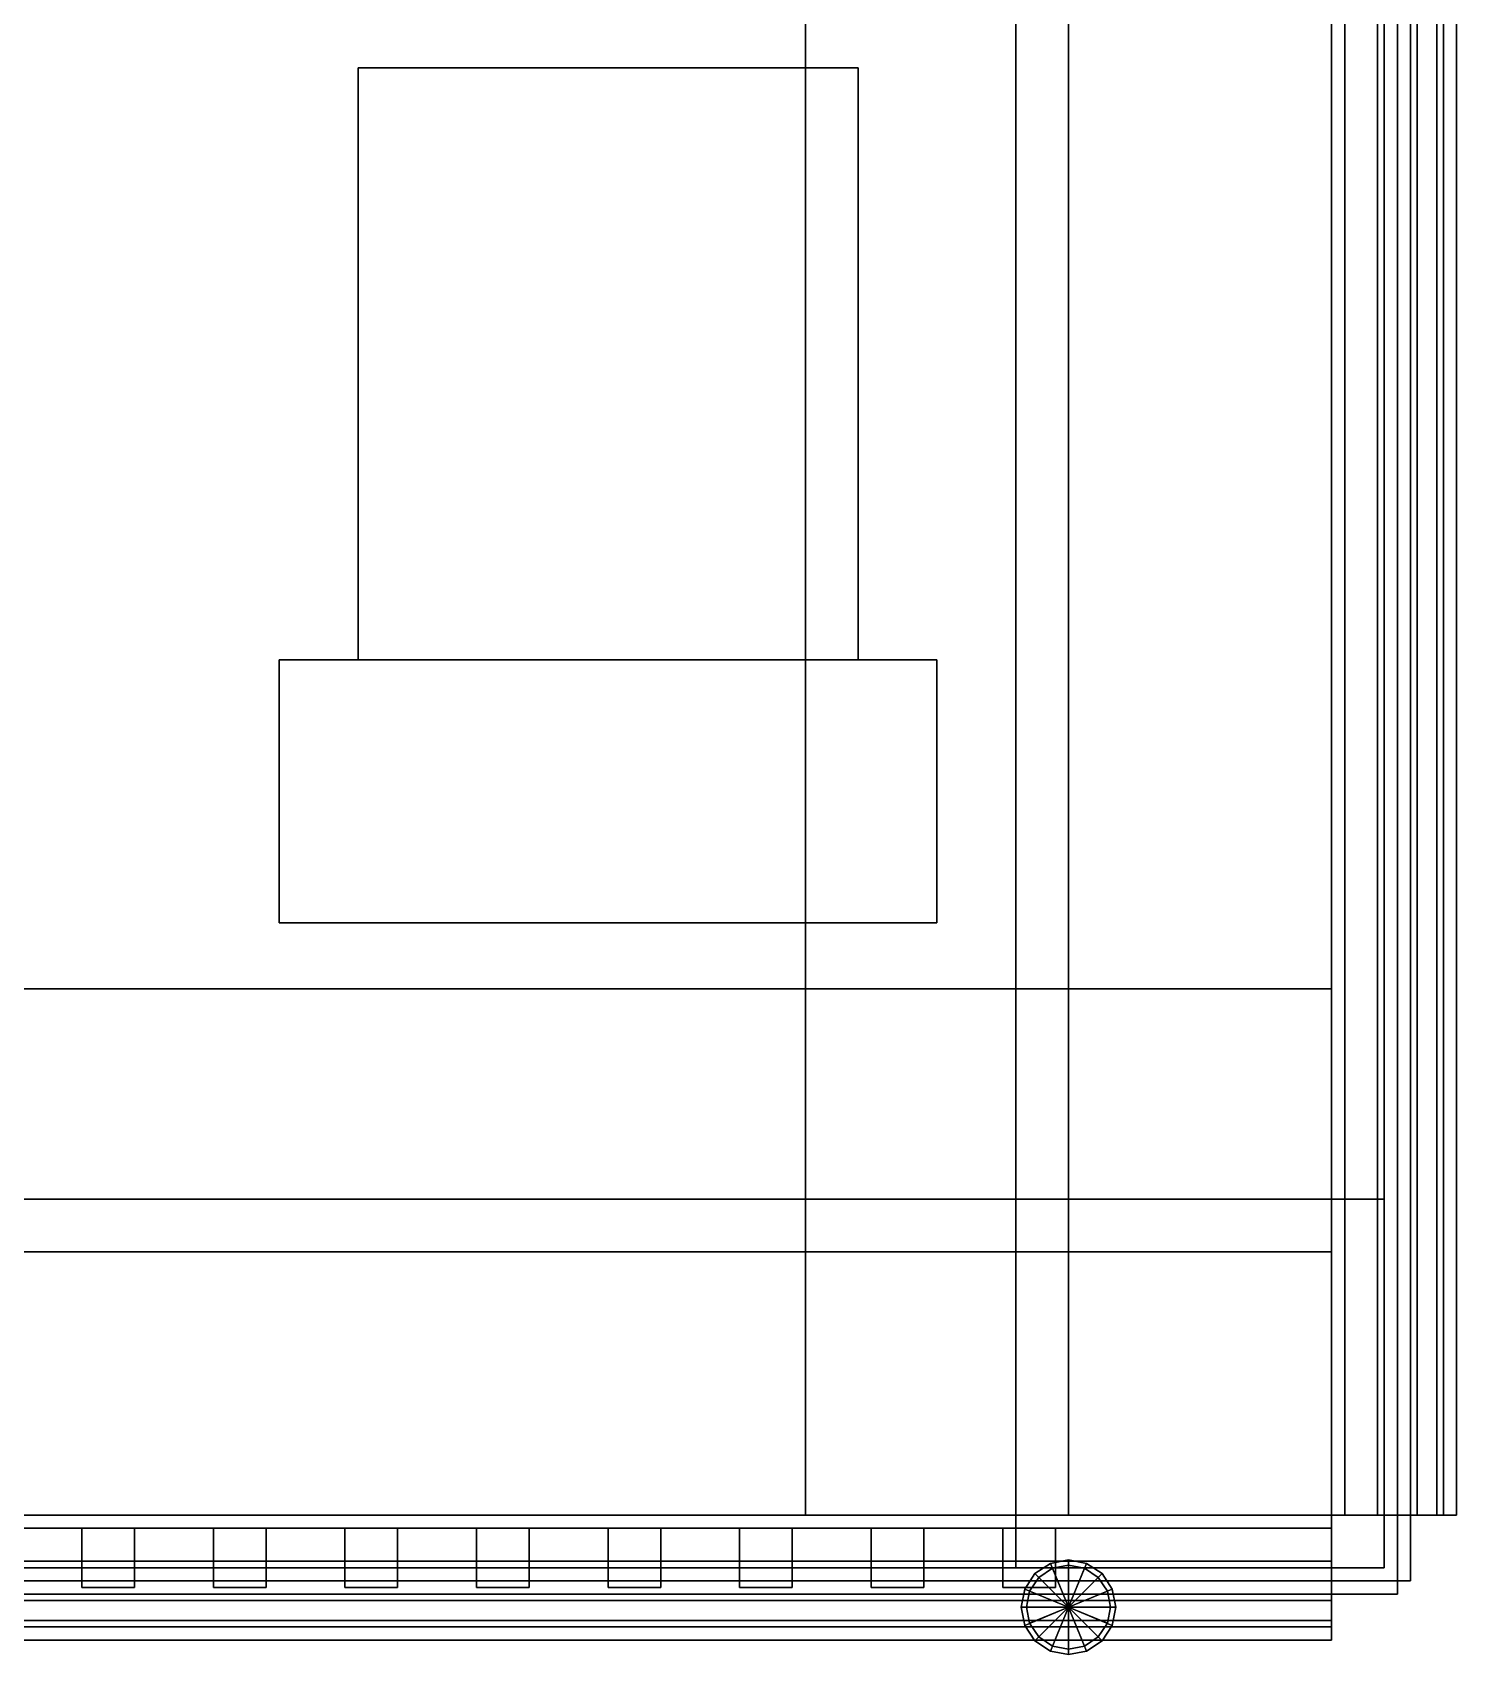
# Model space of a CAD drawing. Header units: millimetres. Extents: x -8000 to 18500, y -500 to 32500.
# Drawn here: x 9012 to 10095, y -106 to 1127 of the extents above; entities that cross this region are included whole.
import ezdxf

# ---------------------------------------------------------------- set-up
doc = ezdxf.new("R2010")
doc.units = ezdxf.units.MM
for name, color, linetype in [('3D-CANOPY', 7, 'Continuous'), ('3D-COLUMNS', 7, 'Continuous'), ('3D-FINISH', 7, 'Continuous'), ('3D-FURNITURE', 7, 'Continuous'), ('3D-LIGHTS', 7, 'Continuous'), ('3D-LOUVERS', 7, 'Continuous'), ('3D-ROOF', 7, 'Continuous'), ('3D-SLABS', 7, 'Continuous'), ('3D-WALLS-EXTR', 7, 'Continuous')]:
    doc.layers.add(name, color=color, linetype=linetype)

msp = doc.modelspace()

# ---------------------------------------------------------------- linework, layer by layer
at = {"layer": '3D-CANOPY', "color": 7}
for points in [[(10000, 0, 3700), (10000, 10000, 3700), (10080, 10000, 3700), (10080, 0, 3700)], [(10000, 0, 3700), (10000, 0, 3950), (10000, 10000, 3950), (10000, 10000, 3700)], [(10000, 0, 3950), (10080, 0, 3950), (10080, 10000, 3950), (10000, 10000, 3950)], [(10080, 0, 3700), (10080, 10000, 3700), (10080, 10000, 3950), (10080, 0, 3950)], [(10080, 0, 3750), (10080, 10000, 3750), (10095, 10000, 3750), (10095, 0, 3750)], [(10080, 0, 3750), (10080, 0, 3900), (10080, 10000, 3900), (10080, 10000, 3750)], [(10080, 0, 3900), (10095, 0, 3900), (10095, 10000, 3900), (10080, 10000, 3900)], [(10095, 0, 3750), (10095, 10000, 3750), (10095, 10000, 3900), (10095, 0, 3900)], [(0, -80, 3700), (0, 0, 3700), (10000, 0, 3700), (10000, -80, 3700)], [(0, 0, 3700), (0, 0, 3950), (10000, 0, 3950), (10000, 0, 3700)], [(0, -80, 3950), (10000, -80, 3950), (10000, 0, 3950), (0, 0, 3950)], [(10000, -80, 3700), (10000, 0, 3700), (10000, 0, 3950), (10000, -80, 3950)], [(10000, 0, 3700), (10080, 0, 3700), (10080, 0, 3950), (10000, 0, 3950)], [(10080, 0, 3750), (10095, 0, 3750), (10095, 0, 3900), (10080, 0, 3900)], [(0, -80, 3700), (10000, -80, 3700), (10000, -80, 3950), (0, -80, 3950)], [(0, -95, 3750), (0, -80, 3750), (10000, -80, 3750), (10000, -95, 3750)], [(0, -80, 3750), (0, -80, 3900), (10000, -80, 3900), (10000, -80, 3750)], [(0, -95, 3900), (10000, -95, 3900), (10000, -80, 3900), (0, -80, 3900)], [(10000, -95, 3750), (10000, -80, 3750), (10000, -80, 3900), (10000, -95, 3900)], [(0, -95, 3750), (10000, -95, 3750), (10000, -95, 3900), (0, -95, 3900)]]:
    msp.add_3dface(points, dxfattribs=at)
at = {"layer": '3D-COLUMNS', "color": 7}
for points in [[(9600, 0, 3600), (9600, 10000, 3600), (10000, 10000, 3600), (10000, 0, 3600)], [(9600, 0, 3600), (9600, 0, 3800), (9600, 10000, 3800), (9600, 10000, 3600)], [(9600, 0, 3800), (10000, 0, 3800), (10000, 10000, 3800), (9600, 10000, 3800)], [(10000, 0, 3600), (10000, 10000, 3600), (10000, 10000, 3800), (10000, 0, 3800)], [(0, 0, 3600), (0, 400, 3600), (10000, 400, 3600), (10000, 0, 3600)], [(0, 400, 3600), (0, 400, 3800), (10000, 400, 3800), (10000, 400, 3600)], [(0, 0, 3800), (10000, 0, 3800), (10000, 400, 3800), (0, 400, 3800)], [(9600, 0), (9600, 400), (10000, 400), (10000, 0)], [(9600, 400), (9600, 400, 7800), (10000, 400, 7800), (10000, 400)], [(9600, 0), (9600, 0, 7800), (9600, 400, 7800), (9600, 400)], [(9600, 0, 7800), (10000, 0, 7800), (10000, 400, 7800), (9600, 400, 7800)], [(10000, 0), (10000, 400), (10000, 400, 7800), (10000, 0, 7800)], [(10000, 0, 3600), (10000, 400, 3600), (10000, 400, 3800), (10000, 0, 3800)], [(0, 0, 3600), (10000, 0, 3600), (10000, 0, 3800), (0, 0, 3800)], [(9600, 0), (10000, 0), (10000, 0, 7800), (9600, 0, 7800)], [(9600, 0, 3600), (10000, 0, 3600), (10000, 0, 3800), (9600, 0, 3800)]]:
    msp.add_3dface(points, dxfattribs=at)
at = {"layer": '3D-FINISH', "color": 7}
for points in [[(200, 200, 590), (200, 9800, 590), (9800, 9800, 590), (9800, 200, 590)], [(200, 200, 600), (9800, 200, 600), (9800, 9800, 600), (200, 9800, 600)], [(200, 200, 3990), (200, 9800, 3990), (9800, 9800, 3990), (9800, 200, 3990)], [(200, 200, 4000), (9800, 200, 4000), (9800, 9800, 4000), (200, 9800, 4000)], [(9800, 200, 590), (9800, 9800, 590), (9800, 9800, 600), (9800, 200, 600)], [(9800, 200, 3990), (9800, 9800, 3990), (9800, 9800, 4000), (9800, 200, 4000)], [(200, 200, 590), (9800, 200, 590), (9800, 200, 600), (200, 200, 600)], [(200, 200, 3990), (9800, 200, 3990), (9800, 200, 4000), (200, 200, 4000)]]:
    msp.add_3dface(points, dxfattribs=at)
at = {"layer": '3D-FURNITURE', "color": 7}
for points in [[(9260, 650, 600), (9260, 1100, 600), (9640, 1100, 600), (9640, 650, 600)], [(9260, 1100, 600), (9260, 1100, 1050), (9640, 1100, 1050), (9640, 1100, 600)], [(9260, 650, 600), (9260, 650, 1050), (9260, 1100, 1050), (9260, 1100, 600)], [(9260, 650, 1050), (9640, 650, 1050), (9640, 1100, 1050), (9260, 1100, 1050)], [(9640, 650, 600), (9640, 1100, 600), (9640, 1100, 1050), (9640, 650, 1050)], [(9200, 450, 600), (9200, 650, 600), (9700, 650, 600), (9700, 450, 600)], [(9200, 650, 600), (9200, 650, 1400), (9700, 650, 1400), (9700, 650, 600)], [(9200, 450, 600), (9200, 450, 1400), (9200, 650, 1400), (9200, 650, 600)], [(9200, 450, 1400), (9700, 450, 1400), (9700, 650, 1400), (9200, 650, 1400)], [(9260, 650, 600), (9640, 650, 600), (9640, 650, 1050), (9260, 650, 1050)], [(9700, 450, 600), (9700, 650, 600), (9700, 650, 1400), (9700, 450, 1400)], [(9200, 450, 600), (9700, 450, 600), (9700, 450, 1400), (9200, 450, 1400)]]:
    msp.add_3dface(points, dxfattribs=at)
at = {"layer": '3D-LIGHTS', "color": 7}
for points in [[(10065, 0, 3690), (10065, 10000, 3690), (10085, 10000, 3690), (10085, 0, 3690)], [(10065, 0, 3690), (10065, 0, 3705), (10065, 10000, 3705), (10065, 10000, 3690)], [(10065, 0, 3705), (10085, 0, 3705), (10085, 10000, 3705), (10065, 10000, 3705)], [(10085, 0, 3690), (10085, 10000, 3690), (10085, 10000, 3705), (10085, 0, 3705)], [(10065, 0, 3690), (10085, 0, 3690), (10085, 0, 3705), (10065, 0, 3705)], [(9786.2, -36.7, 2435), (9774.5, -44.5, 2435), (9774.5, -44.5, 2455), (9786.2, -36.7, 2455)], [(9800, -70, 2455), (9786.2, -36.7, 2455), (9774.5, -44.5, 2455), (9800, -70, 2455)], [(9800, -70, 2435), (9774.5, -44.5, 2435), (9786.2, -36.7, 2435), (9800, -70, 2435)], [(9786.2, -36.7, 2285), (9774.5, -44.5, 2285), (9774.5, -44.5, 2305), (9786.2, -36.7, 2305)], [(9800, -70, 2305), (9786.2, -36.7, 2305), (9774.5, -44.5, 2305), (9800, -70, 2305)], [(9800, -70, 2285), (9774.5, -44.5, 2285), (9786.2, -36.7, 2285), (9800, -70, 2285)], [(9786.2, -36.7, 5735), (9774.5, -44.5, 5735), (9774.5, -44.5, 5755), (9786.2, -36.7, 5755)], [(9800, -70, 5755), (9786.2, -36.7, 5755), (9774.5, -44.5, 5755), (9800, -70, 5755)], [(9800, -70, 5735), (9774.5, -44.5, 5735), (9786.2, -36.7, 5735), (9800, -70, 5735)], [(9786.2, -36.7, 5585), (9774.5, -44.5, 5585), (9774.5, -44.5, 5605), (9786.2, -36.7, 5605)], [(9800, -70, 5605), (9786.2, -36.7, 5605), (9774.5, -44.5, 5605), (9800, -70, 5605)], [(9800, -70, 5585), (9774.5, -44.5, 5585), (9786.2, -36.7, 5585), (9800, -70, 5585)], [(9800, -34, 2435), (9786.2, -36.7, 2435), (9786.2, -36.7, 2455), (9800, -34, 2455)], [(9800, -70, 2455), (9800, -34, 2455), (9786.2, -36.7, 2455), (9800, -70, 2455)], [(9800, -70, 2435), (9786.2, -36.7, 2435), (9800, -34, 2435), (9800, -70, 2435)], [(9800, -34, 2285), (9786.2, -36.7, 2285), (9786.2, -36.7, 2305), (9800, -34, 2305)], [(9800, -70, 2305), (9800, -34, 2305), (9786.2, -36.7, 2305), (9800, -70, 2305)], [(9800, -70, 2285), (9786.2, -36.7, 2285), (9800, -34, 2285), (9800, -70, 2285)], [(9800, -34, 5735), (9786.2, -36.7, 5735), (9786.2, -36.7, 5755), (9800, -34, 5755)], [(9800, -70, 5755), (9800, -34, 5755), (9786.2, -36.7, 5755), (9800, -70, 5755)], [(9800, -70, 5735), (9786.2, -36.7, 5735), (9800, -34, 5735), (9800, -70, 5735)], [(9800, -34, 5585), (9786.2, -36.7, 5585), (9786.2, -36.7, 5605), (9800, -34, 5605)], [(9800, -70, 5605), (9800, -34, 5605), (9786.2, -36.7, 5605), (9800, -70, 5605)], [(9800, -70, 5585), (9786.2, -36.7, 5585), (9800, -34, 5585), (9800, -70, 5585)], [(9813.8, -36.7, 2435), (9800, -34, 2435), (9800, -34, 2455), (9813.8, -36.7, 2455)], [(9800, -70, 2455), (9813.8, -36.7, 2455), (9800, -34, 2455), (9800, -70, 2455)], [(9800, -70, 2435), (9800, -34, 2435), (9813.8, -36.7, 2435), (9800, -70, 2435)], [(9813.8, -36.7, 2285), (9800, -34, 2285), (9800, -34, 2305), (9813.8, -36.7, 2305)], [(9800, -70, 2305), (9813.8, -36.7, 2305), (9800, -34, 2305), (9800, -70, 2305)], [(9800, -70, 2285), (9800, -34, 2285), (9813.8, -36.7, 2285), (9800, -70, 2285)], [(9813.8, -36.7, 5735), (9800, -34, 5735), (9800, -34, 5755), (9813.8, -36.7, 5755)], [(9800, -70, 5755), (9813.8, -36.7, 5755), (9800, -34, 5755), (9800, -70, 5755)], [(9800, -70, 5735), (9800, -34, 5735), (9813.8, -36.7, 5735), (9800, -70, 5735)], [(9813.8, -36.7, 5585), (9800, -34, 5585), (9800, -34, 5605), (9813.8, -36.7, 5605)], [(9800, -70, 5605), (9813.8, -36.7, 5605), (9800, -34, 5605), (9800, -70, 5605)], [(9800, -70, 5585), (9800, -34, 5585), (9813.8, -36.7, 5585), (9800, -70, 5585)], [(9800, -70, 2455), (9825.5, -44.5, 2455), (9813.8, -36.7, 2455), (9800, -70, 2455)], [(9800, -70, 2435), (9813.8, -36.7, 2435), (9825.5, -44.5, 2435), (9800, -70, 2435)], [(9800, -70, 2305), (9825.5, -44.5, 2305), (9813.8, -36.7, 2305), (9800, -70, 2305)], [(9800, -70, 2285), (9813.8, -36.7, 2285), (9825.5, -44.5, 2285), (9800, -70, 2285)], [(9800, -70, 5755), (9825.5, -44.5, 5755), (9813.8, -36.7, 5755), (9800, -70, 5755)], [(9800, -70, 5735), (9813.8, -36.7, 5735), (9825.5, -44.5, 5735), (9800, -70, 5735)], [(9800, -70, 5605), (9825.5, -44.5, 5605), (9813.8, -36.7, 5605), (9800, -70, 5605)], [(9800, -70, 5585), (9813.8, -36.7, 5585), (9825.5, -44.5, 5585), (9800, -70, 5585)], [(9825.5, -44.5, 2435), (9813.8, -36.7, 2435), (9813.8, -36.7, 2455), (9825.5, -44.5, 2455)], [(9825.5, -44.5, 2285), (9813.8, -36.7, 2285), (9813.8, -36.7, 2305), (9825.5, -44.5, 2305)], [(9825.5, -44.5, 5735), (9813.8, -36.7, 5735), (9813.8, -36.7, 5755), (9825.5, -44.5, 5755)], [(9825.5, -44.5, 5585), (9813.8, -36.7, 5585), (9813.8, -36.7, 5605), (9825.5, -44.5, 5605)], [(9774.5, -44.5, 2435), (9766.7, -56.2, 2435), (9766.7, -56.2, 2455), (9774.5, -44.5, 2455)], [(9800, -70, 2455), (9774.5, -44.5, 2455), (9766.7, -56.2, 2455), (9800, -70, 2455)], [(9800, -70, 2435), (9766.7, -56.2, 2435), (9774.5, -44.5, 2435), (9800, -70, 2435)], [(9774.5, -44.5, 2285), (9766.7, -56.2, 2285), (9766.7, -56.2, 2305), (9774.5, -44.5, 2305)], [(9800, -70, 2305), (9774.5, -44.5, 2305), (9766.7, -56.2, 2305), (9800, -70, 2305)], [(9800, -70, 2285), (9766.7, -56.2, 2285), (9774.5, -44.5, 2285), (9800, -70, 2285)], [(9774.5, -44.5, 5735), (9766.7, -56.2, 5735), (9766.7, -56.2, 5755), (9774.5, -44.5, 5755)], [(9800, -70, 5755), (9774.5, -44.5, 5755), (9766.7, -56.2, 5755), (9800, -70, 5755)], [(9800, -70, 5735), (9766.7, -56.2, 5735), (9774.5, -44.5, 5735), (9800, -70, 5735)], [(9774.5, -44.5, 5585), (9766.7, -56.2, 5585), (9766.7, -56.2, 5605), (9774.5, -44.5, 5605)], [(9800, -70, 5605), (9774.5, -44.5, 5605), (9766.7, -56.2, 5605), (9800, -70, 5605)], [(9800, -70, 5585), (9766.7, -56.2, 5585), (9774.5, -44.5, 5585), (9800, -70, 5585)], [(9777.4, -47.4, 2300), (9770.4, -57.8, 2300), (9770.4, -57.8, 2440), (9777.4, -47.4, 2440)], [(9800, -70, 2440), (9777.4, -47.4, 2440), (9770.4, -57.8, 2440), (9800, -70, 2440)], [(9800, -70, 2300), (9770.4, -57.8, 2300), (9777.4, -47.4, 2300), (9800, -70, 2300)], [(9777.4, -47.4, 5600), (9770.4, -57.8, 5600), (9770.4, -57.8, 5740), (9777.4, -47.4, 5740)], [(9800, -70, 5740), (9777.4, -47.4, 5740), (9770.4, -57.8, 5740), (9800, -70, 5740)], [(9800, -70, 5600), (9770.4, -57.8, 5600), (9777.4, -47.4, 5600), (9800, -70, 5600)], [(9787.8, -40.4, 2300), (9777.4, -47.4, 2300), (9777.4, -47.4, 2440), (9787.8, -40.4, 2440)], [(9800, -70, 2440), (9787.8, -40.4, 2440), (9777.4, -47.4, 2440), (9800, -70, 2440)], [(9800, -70, 2300), (9777.4, -47.4, 2300), (9787.8, -40.4, 2300), (9800, -70, 2300)], [(9787.8, -40.4, 5600), (9777.4, -47.4, 5600), (9777.4, -47.4, 5740), (9787.8, -40.4, 5740)], [(9800, -70, 5740), (9787.8, -40.4, 5740), (9777.4, -47.4, 5740), (9800, -70, 5740)], [(9800, -70, 5600), (9777.4, -47.4, 5600), (9787.8, -40.4, 5600), (9800, -70, 5600)], [(9800, -38, 2300), (9787.8, -40.4, 2300), (9787.8, -40.4, 2440), (9800, -38, 2440)], [(9800, -70, 2440), (9800, -38, 2440), (9787.8, -40.4, 2440), (9800, -70, 2440)], [(9800, -70, 2300), (9787.8, -40.4, 2300), (9800, -38, 2300), (9800, -70, 2300)], [(9800, -38, 5600), (9787.8, -40.4, 5600), (9787.8, -40.4, 5740), (9800, -38, 5740)], [(9800, -70, 5740), (9800, -38, 5740), (9787.8, -40.4, 5740), (9800, -70, 5740)], [(9800, -70, 5600), (9787.8, -40.4, 5600), (9800, -38, 5600), (9800, -70, 5600)], [(9812.2, -40.4, 2300), (9800, -38, 2300), (9800, -38, 2440), (9812.2, -40.4, 2440)], [(9800, -70, 2440), (9812.2, -40.4, 2440), (9800, -38, 2440), (9800, -70, 2440)], [(9800, -70, 2300), (9800, -38, 2300), (9812.2, -40.4, 2300), (9800, -70, 2300)], [(9812.2, -40.4, 5600), (9800, -38, 5600), (9800, -38, 5740), (9812.2, -40.4, 5740)], [(9800, -70, 5740), (9812.2, -40.4, 5740), (9800, -38, 5740), (9800, -70, 5740)], [(9800, -70, 5600), (9800, -38, 5600), (9812.2, -40.4, 5600), (9800, -70, 5600)], [(9800, -70, 2440), (9822.6, -47.4, 2440), (9812.2, -40.4, 2440), (9800, -70, 2440)], [(9800, -70, 2300), (9812.2, -40.4, 2300), (9822.6, -47.4, 2300), (9800, -70, 2300)], [(9800, -70, 5740), (9822.6, -47.4, 5740), (9812.2, -40.4, 5740), (9800, -70, 5740)], [(9800, -70, 5600), (9812.2, -40.4, 5600), (9822.6, -47.4, 5600), (9800, -70, 5600)], [(9800, -70, 2455), (9833.3, -56.2, 2455), (9825.5, -44.5, 2455), (9800, -70, 2455)], [(9800, -70, 2435), (9825.5, -44.5, 2435), (9833.3, -56.2, 2435), (9800, -70, 2435)], [(9800, -70, 2305), (9833.3, -56.2, 2305), (9825.5, -44.5, 2305), (9800, -70, 2305)], [(9800, -70, 2285), (9825.5, -44.5, 2285), (9833.3, -56.2, 2285), (9800, -70, 2285)], [(9800, -70, 5755), (9833.3, -56.2, 5755), (9825.5, -44.5, 5755), (9800, -70, 5755)], [(9800, -70, 5735), (9825.5, -44.5, 5735), (9833.3, -56.2, 5735), (9800, -70, 5735)], [(9800, -70, 5605), (9833.3, -56.2, 5605), (9825.5, -44.5, 5605), (9800, -70, 5605)], [(9800, -70, 5585), (9825.5, -44.5, 5585), (9833.3, -56.2, 5585), (9800, -70, 5585)], [(9800, -70, 2440), (9829.6, -57.8, 2440), (9822.6, -47.4, 2440), (9800, -70, 2440)], [(9800, -70, 2300), (9822.6, -47.4, 2300), (9829.6, -57.8, 2300), (9800, -70, 2300)], [(9800, -70, 5740), (9829.6, -57.8, 5740), (9822.6, -47.4, 5740), (9800, -70, 5740)], [(9800, -70, 5600), (9822.6, -47.4, 5600), (9829.6, -57.8, 5600), (9800, -70, 5600)], [(9822.6, -47.4, 2300), (9812.2, -40.4, 2300), (9812.2, -40.4, 2440), (9822.6, -47.4, 2440)], [(9822.6, -47.4, 5600), (9812.2, -40.4, 5600), (9812.2, -40.4, 5740), (9822.6, -47.4, 5740)], [(9829.6, -57.8, 2300), (9822.6, -47.4, 2300), (9822.6, -47.4, 2440), (9829.6, -57.8, 2440)], [(9829.6, -57.8, 5600), (9822.6, -47.4, 5600), (9822.6, -47.4, 5740), (9829.6, -57.8, 5740)], [(9833.3, -56.2, 2435), (9825.5, -44.5, 2435), (9825.5, -44.5, 2455), (9833.3, -56.2, 2455)], [(9833.3, -56.2, 2285), (9825.5, -44.5, 2285), (9825.5, -44.5, 2305), (9833.3, -56.2, 2305)], [(9833.3, -56.2, 5735), (9825.5, -44.5, 5735), (9825.5, -44.5, 5755), (9833.3, -56.2, 5755)], [(9833.3, -56.2, 5585), (9825.5, -44.5, 5585), (9825.5, -44.5, 5605), (9833.3, -56.2, 5605)], [(9766.7, -56.2, 2435), (9764, -70, 2435), (9764, -70, 2455), (9766.7, -56.2, 2455)], [(9800, -70, 2455), (9766.7, -56.2, 2455), (9764, -70, 2455), (9800, -70, 2455)], [(9800, -70, 2435), (9764, -70, 2435), (9766.7, -56.2, 2435), (9800, -70, 2435)], [(9766.7, -56.2, 2285), (9764, -70, 2285), (9764, -70, 2305), (9766.7, -56.2, 2305)], [(9800, -70, 2305), (9766.7, -56.2, 2305), (9764, -70, 2305), (9800, -70, 2305)], [(9800, -70, 2285), (9764, -70, 2285), (9766.7, -56.2, 2285), (9800, -70, 2285)], [(9766.7, -56.2, 5735), (9764, -70, 5735), (9764, -70, 5755), (9766.7, -56.2, 5755)], [(9800, -70, 5755), (9766.7, -56.2, 5755), (9764, -70, 5755), (9800, -70, 5755)], [(9800, -70, 5735), (9764, -70, 5735), (9766.7, -56.2, 5735), (9800, -70, 5735)], [(9766.7, -56.2, 5585), (9764, -70, 5585), (9764, -70, 5605), (9766.7, -56.2, 5605)], [(9800, -70, 5605), (9766.7, -56.2, 5605), (9764, -70, 5605), (9800, -70, 5605)], [(9800, -70, 5585), (9764, -70, 5585), (9766.7, -56.2, 5585), (9800, -70, 5585)], [(9770.4, -57.8, 2300), (9768, -70, 2300), (9768, -70, 2440), (9770.4, -57.8, 2440)], [(9800, -70, 2440), (9770.4, -57.8, 2440), (9768, -70, 2440), (9800, -70, 2440)], [(9800, -70, 2300), (9768, -70, 2300), (9770.4, -57.8, 2300), (9800, -70, 2300)], [(9770.4, -57.8, 5600), (9768, -70, 5600), (9768, -70, 5740), (9770.4, -57.8, 5740)], [(9800, -70, 5740), (9770.4, -57.8, 5740), (9768, -70, 5740), (9800, -70, 5740)], [(9800, -70, 5600), (9768, -70, 5600), (9770.4, -57.8, 5600), (9800, -70, 5600)], [(9800, -70, 2455), (9836, -70, 2455), (9833.3, -56.2, 2455), (9800, -70, 2455)], [(9800, -70, 2435), (9833.3, -56.2, 2435), (9836, -70, 2435), (9800, -70, 2435)], [(9800, -70, 2305), (9836, -70, 2305), (9833.3, -56.2, 2305), (9800, -70, 2305)], [(9800, -70, 2285), (9833.3, -56.2, 2285), (9836, -70, 2285), (9800, -70, 2285)], [(9800, -70, 5755), (9836, -70, 5755), (9833.3, -56.2, 5755), (9800, -70, 5755)], [(9800, -70, 5735), (9833.3, -56.2, 5735), (9836, -70, 5735), (9800, -70, 5735)], [(9800, -70, 5605), (9836, -70, 5605), (9833.3, -56.2, 5605), (9800, -70, 5605)], [(9800, -70, 5585), (9833.3, -56.2, 5585), (9836, -70, 5585), (9800, -70, 5585)], [(9800, -70, 2440), (9832, -70, 2440), (9829.6, -57.8, 2440), (9800, -70, 2440)], [(9800, -70, 2300), (9829.6, -57.8, 2300), (9832, -70, 2300), (9800, -70, 2300)], [(9800, -70, 5740), (9832, -70, 5740), (9829.6, -57.8, 5740), (9800, -70, 5740)], [(9800, -70, 5600), (9829.6, -57.8, 5600), (9832, -70, 5600), (9800, -70, 5600)], [(9832, -70, 2300), (9829.6, -57.8, 2300), (9829.6, -57.8, 2440), (9832, -70, 2440)], [(9832, -70, 5600), (9829.6, -57.8, 5600), (9829.6, -57.8, 5740), (9832, -70, 5740)], [(9836, -70, 2435), (9833.3, -56.2, 2435), (9833.3, -56.2, 2455), (9836, -70, 2455)], [(9836, -70, 2285), (9833.3, -56.2, 2285), (9833.3, -56.2, 2305), (9836, -70, 2305)], [(9836, -70, 5735), (9833.3, -56.2, 5735), (9833.3, -56.2, 5755), (9836, -70, 5755)], [(9836, -70, 5585), (9833.3, -56.2, 5585), (9833.3, -56.2, 5605), (9836, -70, 5605)], [(0, -85, 3690), (0, -65, 3690), (10000, -65, 3690), (10000, -85, 3690)], [(0, -65, 3690), (0, -65, 3705), (10000, -65, 3705), (10000, -65, 3690)], [(0, -85, 3705), (10000, -85, 3705), (10000, -65, 3705), (0, -65, 3705)], [(9764, -70, 2435), (9766.7, -83.8, 2435), (9766.7, -83.8, 2455), (9764, -70, 2455)], [(9800, -70, 2455), (9764, -70, 2455), (9766.7, -83.8, 2455), (9800, -70, 2455)], [(9800, -70, 2435), (9766.7, -83.8, 2435), (9764, -70, 2435), (9800, -70, 2435)], [(9764, -70, 2285), (9766.7, -83.8, 2285), (9766.7, -83.8, 2305), (9764, -70, 2305)], [(9800, -70, 2305), (9764, -70, 2305), (9766.7, -83.8, 2305), (9800, -70, 2305)], [(9800, -70, 2285), (9766.7, -83.8, 2285), (9764, -70, 2285), (9800, -70, 2285)], [(9764, -70, 5735), (9766.7, -83.8, 5735), (9766.7, -83.8, 5755), (9764, -70, 5755)], [(9800, -70, 5755), (9764, -70, 5755), (9766.7, -83.8, 5755), (9800, -70, 5755)], [(9800, -70, 5735), (9766.7, -83.8, 5735), (9764, -70, 5735), (9800, -70, 5735)], [(9764, -70, 5585), (9766.7, -83.8, 5585), (9766.7, -83.8, 5605), (9764, -70, 5605)], [(9800, -70, 5605), (9764, -70, 5605), (9766.7, -83.8, 5605), (9800, -70, 5605)], [(9800, -70, 5585), (9766.7, -83.8, 5585), (9764, -70, 5585), (9800, -70, 5585)], [(9800, -70, 2455), (9766.7, -83.8, 2455), (9774.5, -95.5, 2455), (9800, -70, 2455)], [(9800, -70, 2435), (9774.5, -95.5, 2435), (9766.7, -83.8, 2435), (9800, -70, 2435)], [(9800, -70, 2305), (9766.7, -83.8, 2305), (9774.5, -95.5, 2305), (9800, -70, 2305)], [(9800, -70, 2285), (9774.5, -95.5, 2285), (9766.7, -83.8, 2285), (9800, -70, 2285)], [(9800, -70, 5755), (9766.7, -83.8, 5755), (9774.5, -95.5, 5755), (9800, -70, 5755)], [(9800, -70, 5735), (9774.5, -95.5, 5735), (9766.7, -83.8, 5735), (9800, -70, 5735)], [(9800, -70, 5605), (9766.7, -83.8, 5605), (9774.5, -95.5, 5605), (9800, -70, 5605)], [(9800, -70, 5585), (9774.5, -95.5, 5585), (9766.7, -83.8, 5585), (9800, -70, 5585)], [(9768, -70, 2300), (9770.4, -82.2, 2300), (9770.4, -82.2, 2440), (9768, -70, 2440)], [(9800, -70, 2440), (9768, -70, 2440), (9770.4, -82.2, 2440), (9800, -70, 2440)], [(9800, -70, 2300), (9770.4, -82.2, 2300), (9768, -70, 2300), (9800, -70, 2300)], [(9768, -70, 5600), (9770.4, -82.2, 5600), (9770.4, -82.2, 5740), (9768, -70, 5740)], [(9800, -70, 5740), (9768, -70, 5740), (9770.4, -82.2, 5740), (9800, -70, 5740)], [(9800, -70, 5600), (9770.4, -82.2, 5600), (9768, -70, 5600), (9800, -70, 5600)], [(9800, -70, 2440), (9770.4, -82.2, 2440), (9777.4, -92.6, 2440), (9800, -70, 2440)], [(9800, -70, 2300), (9777.4, -92.6, 2300), (9770.4, -82.2, 2300), (9800, -70, 2300)], [(9800, -70, 5740), (9770.4, -82.2, 5740), (9777.4, -92.6, 5740), (9800, -70, 5740)], [(9800, -70, 5600), (9777.4, -92.6, 5600), (9770.4, -82.2, 5600), (9800, -70, 5600)], [(9800, -70, 2455), (9774.5, -95.5, 2455), (9786.2, -103.3, 2455), (9800, -70, 2455)], [(9800, -70, 2435), (9786.2, -103.3, 2435), (9774.5, -95.5, 2435), (9800, -70, 2435)], [(9800, -70, 2305), (9774.5, -95.5, 2305), (9786.2, -103.3, 2305), (9800, -70, 2305)], [(9800, -70, 2285), (9786.2, -103.3, 2285), (9774.5, -95.5, 2285), (9800, -70, 2285)], [(9800, -70, 5755), (9774.5, -95.5, 5755), (9786.2, -103.3, 5755), (9800, -70, 5755)], [(9800, -70, 5735), (9786.2, -103.3, 5735), (9774.5, -95.5, 5735), (9800, -70, 5735)], [(9800, -70, 5605), (9774.5, -95.5, 5605), (9786.2, -103.3, 5605), (9800, -70, 5605)], [(9800, -70, 5585), (9786.2, -103.3, 5585), (9774.5, -95.5, 5585), (9800, -70, 5585)], [(9800, -70, 2440), (9777.4, -92.6, 2440), (9787.8, -99.6, 2440), (9800, -70, 2440)], [(9800, -70, 2300), (9787.8, -99.6, 2300), (9777.4, -92.6, 2300), (9800, -70, 2300)], [(9800, -70, 5740), (9777.4, -92.6, 5740), (9787.8, -99.6, 5740), (9800, -70, 5740)], [(9800, -70, 5600), (9787.8, -99.6, 5600), (9777.4, -92.6, 5600), (9800, -70, 5600)], [(9800, -70, 2455), (9786.2, -103.3, 2455), (9800, -106, 2455), (9800, -70, 2455)], [(9800, -70, 2435), (9800, -106, 2435), (9786.2, -103.3, 2435), (9800, -70, 2435)], [(9800, -70, 2305), (9786.2, -103.3, 2305), (9800, -106, 2305), (9800, -70, 2305)], [(9800, -70, 2285), (9800, -106, 2285), (9786.2, -103.3, 2285), (9800, -70, 2285)], [(9800, -70, 5755), (9786.2, -103.3, 5755), (9800, -106, 5755), (9800, -70, 5755)], [(9800, -70, 5735), (9800, -106, 5735), (9786.2, -103.3, 5735), (9800, -70, 5735)], [(9800, -70, 5605), (9786.2, -103.3, 5605), (9800, -106, 5605), (9800, -70, 5605)], [(9800, -70, 5585), (9800, -106, 5585), (9786.2, -103.3, 5585), (9800, -70, 5585)], [(9800, -70, 2440), (9787.8, -99.6, 2440), (9800, -102, 2440), (9800, -70, 2440)], [(9800, -70, 2300), (9800, -102, 2300), (9787.8, -99.6, 2300), (9800, -70, 2300)], [(9800, -70, 5740), (9787.8, -99.6, 5740), (9800, -102, 5740), (9800, -70, 5740)], [(9800, -70, 5600), (9800, -102, 5600), (9787.8, -99.6, 5600), (9800, -70, 5600)], [(9800, -70, 2440), (9800, -102, 2440), (9812.2, -99.6, 2440), (9800, -70, 2440)], [(9800, -70, 2300), (9812.2, -99.6, 2300), (9800, -102, 2300), (9800, -70, 2300)], [(9800, -70, 2440), (9812.2, -99.6, 2440), (9822.6, -92.6, 2440), (9800, -70, 2440)], [(9800, -70, 2300), (9822.6, -92.6, 2300), (9812.2, -99.6, 2300), (9800, -70, 2300)], [(9800, -70, 2440), (9822.6, -92.6, 2440), (9829.6, -82.2, 2440), (9800, -70, 2440)], [(9800, -70, 2300), (9829.6, -82.2, 2300), (9822.6, -92.6, 2300), (9800, -70, 2300)], [(9800, -70, 2440), (9829.6, -82.2, 2440), (9832, -70, 2440), (9800, -70, 2440)], [(9800, -70, 2300), (9832, -70, 2300), (9829.6, -82.2, 2300), (9800, -70, 2300)], [(9800, -70, 2455), (9800, -106, 2455), (9813.8, -103.3, 2455), (9800, -70, 2455)], [(9800, -70, 2435), (9813.8, -103.3, 2435), (9800, -106, 2435), (9800, -70, 2435)], [(9800, -70, 2455), (9813.8, -103.3, 2455), (9825.5, -95.5, 2455), (9800, -70, 2455)], [(9800, -70, 2435), (9825.5, -95.5, 2435), (9813.8, -103.3, 2435), (9800, -70, 2435)], [(9800, -70, 2455), (9825.5, -95.5, 2455), (9833.3, -83.8, 2455), (9800, -70, 2455)], [(9800, -70, 2435), (9833.3, -83.8, 2435), (9825.5, -95.5, 2435), (9800, -70, 2435)], [(9800, -70, 2455), (9833.3, -83.8, 2455), (9836, -70, 2455), (9800, -70, 2455)], [(9800, -70, 2435), (9836, -70, 2435), (9833.3, -83.8, 2435), (9800, -70, 2435)], [(9800, -70, 2305), (9800, -106, 2305), (9813.8, -103.3, 2305), (9800, -70, 2305)], [(9800, -70, 2285), (9813.8, -103.3, 2285), (9800, -106, 2285), (9800, -70, 2285)], [(9800, -70, 2305), (9813.8, -103.3, 2305), (9825.5, -95.5, 2305), (9800, -70, 2305)], [(9800, -70, 2285), (9825.5, -95.5, 2285), (9813.8, -103.3, 2285), (9800, -70, 2285)], [(9800, -70, 2305), (9825.5, -95.5, 2305), (9833.3, -83.8, 2305), (9800, -70, 2305)], [(9800, -70, 2285), (9833.3, -83.8, 2285), (9825.5, -95.5, 2285), (9800, -70, 2285)], [(9800, -70, 2305), (9833.3, -83.8, 2305), (9836, -70, 2305), (9800, -70, 2305)], [(9800, -70, 2285), (9836, -70, 2285), (9833.3, -83.8, 2285), (9800, -70, 2285)], [(9800, -70, 5740), (9800, -102, 5740), (9812.2, -99.6, 5740), (9800, -70, 5740)], [(9800, -70, 5600), (9812.2, -99.6, 5600), (9800, -102, 5600), (9800, -70, 5600)], [(9800, -70, 5740), (9812.2, -99.6, 5740), (9822.6, -92.6, 5740), (9800, -70, 5740)], [(9800, -70, 5600), (9822.6, -92.6, 5600), (9812.2, -99.6, 5600), (9800, -70, 5600)], [(9800, -70, 5740), (9822.6, -92.6, 5740), (9829.6, -82.2, 5740), (9800, -70, 5740)], [(9800, -70, 5600), (9829.6, -82.2, 5600), (9822.6, -92.6, 5600), (9800, -70, 5600)], [(9800, -70, 5740), (9829.6, -82.2, 5740), (9832, -70, 5740), (9800, -70, 5740)], [(9800, -70, 5600), (9832, -70, 5600), (9829.6, -82.2, 5600), (9800, -70, 5600)], [(9800, -70, 5755), (9800, -106, 5755), (9813.8, -103.3, 5755), (9800, -70, 5755)], [(9800, -70, 5735), (9813.8, -103.3, 5735), (9800, -106, 5735), (9800, -70, 5735)], [(9800, -70, 5755), (9813.8, -103.3, 5755), (9825.5, -95.5, 5755), (9800, -70, 5755)], [(9800, -70, 5735), (9825.5, -95.5, 5735), (9813.8, -103.3, 5735), (9800, -70, 5735)], [(9800, -70, 5755), (9825.5, -95.5, 5755), (9833.3, -83.8, 5755), (9800, -70, 5755)], [(9800, -70, 5735), (9833.3, -83.8, 5735), (9825.5, -95.5, 5735), (9800, -70, 5735)], [(9800, -70, 5755), (9833.3, -83.8, 5755), (9836, -70, 5755), (9800, -70, 5755)], [(9800, -70, 5735), (9836, -70, 5735), (9833.3, -83.8, 5735), (9800, -70, 5735)], [(9800, -70, 5605), (9800, -106, 5605), (9813.8, -103.3, 5605), (9800, -70, 5605)], [(9800, -70, 5585), (9813.8, -103.3, 5585), (9800, -106, 5585), (9800, -70, 5585)], [(9800, -70, 5605), (9813.8, -103.3, 5605), (9825.5, -95.5, 5605), (9800, -70, 5605)], [(9800, -70, 5585), (9825.5, -95.5, 5585), (9813.8, -103.3, 5585), (9800, -70, 5585)], [(9800, -70, 5605), (9825.5, -95.5, 5605), (9833.3, -83.8, 5605), (9800, -70, 5605)], [(9800, -70, 5585), (9833.3, -83.8, 5585), (9825.5, -95.5, 5585), (9800, -70, 5585)], [(9800, -70, 5605), (9833.3, -83.8, 5605), (9836, -70, 5605), (9800, -70, 5605)], [(9800, -70, 5585), (9836, -70, 5585), (9833.3, -83.8, 5585), (9800, -70, 5585)], [(9829.6, -82.2, 2300), (9832, -70, 2300), (9832, -70, 2440), (9829.6, -82.2, 2440)], [(9829.6, -82.2, 5600), (9832, -70, 5600), (9832, -70, 5740), (9829.6, -82.2, 5740)], [(9833.3, -83.8, 2435), (9836, -70, 2435), (9836, -70, 2455), (9833.3, -83.8, 2455)], [(9833.3, -83.8, 2285), (9836, -70, 2285), (9836, -70, 2305), (9833.3, -83.8, 2305)], [(9833.3, -83.8, 5735), (9836, -70, 5735), (9836, -70, 5755), (9833.3, -83.8, 5755)], [(9833.3, -83.8, 5585), (9836, -70, 5585), (9836, -70, 5605), (9833.3, -83.8, 5605)], [(10000, -85, 3690), (10000, -65, 3690), (10000, -65, 3705), (10000, -85, 3705)], [(0, -85, 3690), (10000, -85, 3690), (10000, -85, 3705), (0, -85, 3705)], [(9766.7, -83.8, 2435), (9774.5, -95.5, 2435), (9774.5, -95.5, 2455), (9766.7, -83.8, 2455)], [(9766.7, -83.8, 2285), (9774.5, -95.5, 2285), (9774.5, -95.5, 2305), (9766.7, -83.8, 2305)], [(9766.7, -83.8, 5735), (9774.5, -95.5, 5735), (9774.5, -95.5, 5755), (9766.7, -83.8, 5755)], [(9766.7, -83.8, 5585), (9774.5, -95.5, 5585), (9774.5, -95.5, 5605), (9766.7, -83.8, 5605)], [(9770.4, -82.2, 2300), (9777.4, -92.6, 2300), (9777.4, -92.6, 2440), (9770.4, -82.2, 2440)], [(9770.4, -82.2, 5600), (9777.4, -92.6, 5600), (9777.4, -92.6, 5740), (9770.4, -82.2, 5740)], [(9822.6, -92.6, 2300), (9829.6, -82.2, 2300), (9829.6, -82.2, 2440), (9822.6, -92.6, 2440)], [(9822.6, -92.6, 5600), (9829.6, -82.2, 5600), (9829.6, -82.2, 5740), (9822.6, -92.6, 5740)], [(9825.5, -95.5, 2435), (9833.3, -83.8, 2435), (9833.3, -83.8, 2455), (9825.5, -95.5, 2455)], [(9825.5, -95.5, 2285), (9833.3, -83.8, 2285), (9833.3, -83.8, 2305), (9825.5, -95.5, 2305)], [(9825.5, -95.5, 5735), (9833.3, -83.8, 5735), (9833.3, -83.8, 5755), (9825.5, -95.5, 5755)], [(9825.5, -95.5, 5585), (9833.3, -83.8, 5585), (9833.3, -83.8, 5605), (9825.5, -95.5, 5605)], [(9774.5, -95.5, 2435), (9786.2, -103.3, 2435), (9786.2, -103.3, 2455), (9774.5, -95.5, 2455)], [(9774.5, -95.5, 2285), (9786.2, -103.3, 2285), (9786.2, -103.3, 2305), (9774.5, -95.5, 2305)], [(9774.5, -95.5, 5735), (9786.2, -103.3, 5735), (9786.2, -103.3, 5755), (9774.5, -95.5, 5755)], [(9774.5, -95.5, 5585), (9786.2, -103.3, 5585), (9786.2, -103.3, 5605), (9774.5, -95.5, 5605)], [(9777.4, -92.6, 2300), (9787.8, -99.6, 2300), (9787.8, -99.6, 2440), (9777.4, -92.6, 2440)], [(9777.4, -92.6, 5600), (9787.8, -99.6, 5600), (9787.8, -99.6, 5740), (9777.4, -92.6, 5740)], [(9812.2, -99.6, 2300), (9822.6, -92.6, 2300), (9822.6, -92.6, 2440), (9812.2, -99.6, 2440)], [(9812.2, -99.6, 5600), (9822.6, -92.6, 5600), (9822.6, -92.6, 5740), (9812.2, -99.6, 5740)], [(9813.8, -103.3, 2435), (9825.5, -95.5, 2435), (9825.5, -95.5, 2455), (9813.8, -103.3, 2455)], [(9813.8, -103.3, 2285), (9825.5, -95.5, 2285), (9825.5, -95.5, 2305), (9813.8, -103.3, 2305)], [(9813.8, -103.3, 5735), (9825.5, -95.5, 5735), (9825.5, -95.5, 5755), (9813.8, -103.3, 5755)], [(9813.8, -103.3, 5585), (9825.5, -95.5, 5585), (9825.5, -95.5, 5605), (9813.8, -103.3, 5605)], [(9786.2, -103.3, 2435), (9800, -106, 2435), (9800, -106, 2455), (9786.2, -103.3, 2455)], [(9786.2, -103.3, 2285), (9800, -106, 2285), (9800, -106, 2305), (9786.2, -103.3, 2305)], [(9786.2, -103.3, 5735), (9800, -106, 5735), (9800, -106, 5755), (9786.2, -103.3, 5755)], [(9786.2, -103.3, 5585), (9800, -106, 5585), (9800, -106, 5605), (9786.2, -103.3, 5605)], [(9787.8, -99.6, 2300), (9800, -102, 2300), (9800, -102, 2440), (9787.8, -99.6, 2440)], [(9787.8, -99.6, 5600), (9800, -102, 5600), (9800, -102, 5740), (9787.8, -99.6, 5740)], [(9800, -102, 2300), (9812.2, -99.6, 2300), (9812.2, -99.6, 2440), (9800, -102, 2440)], [(9800, -102, 5600), (9812.2, -99.6, 5600), (9812.2, -99.6, 5740), (9800, -102, 5740)], [(9800, -106, 2435), (9813.8, -103.3, 2435), (9813.8, -103.3, 2455), (9800, -106, 2455)], [(9800, -106, 2285), (9813.8, -103.3, 2285), (9813.8, -103.3, 2305), (9800, -106, 2305)], [(9800, -106, 5735), (9813.8, -103.3, 5735), (9813.8, -103.3, 5755), (9800, -106, 5755)], [(9800, -106, 5585), (9813.8, -103.3, 5585), (9813.8, -103.3, 5605), (9800, -106, 5605)]]:
    msp.add_3dface(points, dxfattribs=at)
at = {"layer": '3D-LOUVERS', "color": 7}
for points in [[(9050, -55, 600), (9050, -10, 600), (9090, -10, 600), (9090, -55, 600)], [(9050, -10, 600), (9050, -10, 3700), (9090, -10, 3700), (9090, -10, 600)], [(9050, -55, 600), (9050, -55, 3700), (9050, -10, 3700), (9050, -10, 600)], [(9050, -55, 3700), (9090, -55, 3700), (9090, -10, 3700), (9050, -10, 3700)], [(9050, -55, 4000), (9050, -10, 4000), (9090, -10, 4000), (9090, -55, 4000)], [(9050, -10, 4000), (9050, -10, 7000), (9090, -10, 7000), (9090, -10, 4000)], [(9050, -55, 4000), (9050, -55, 7000), (9050, -10, 7000), (9050, -10, 4000)], [(9050, -55, 7000), (9090, -55, 7000), (9090, -10, 7000), (9050, -10, 7000)], [(9090, -55, 600), (9090, -10, 600), (9090, -10, 3700), (9090, -55, 3700)], [(9090, -55, 4000), (9090, -10, 4000), (9090, -10, 7000), (9090, -55, 7000)], [(9150, -55, 600), (9150, -10, 600), (9190, -10, 600), (9190, -55, 600)], [(9150, -10, 600), (9150, -10, 3700), (9190, -10, 3700), (9190, -10, 600)], [(9150, -55, 600), (9150, -55, 3700), (9150, -10, 3700), (9150, -10, 600)], [(9150, -55, 3700), (9190, -55, 3700), (9190, -10, 3700), (9150, -10, 3700)], [(9150, -55, 4000), (9150, -10, 4000), (9190, -10, 4000), (9190, -55, 4000)], [(9150, -10, 4000), (9150, -10, 7000), (9190, -10, 7000), (9190, -10, 4000)], [(9150, -55, 4000), (9150, -55, 7000), (9150, -10, 7000), (9150, -10, 4000)], [(9150, -55, 7000), (9190, -55, 7000), (9190, -10, 7000), (9150, -10, 7000)], [(9190, -55, 600), (9190, -10, 600), (9190, -10, 3700), (9190, -55, 3700)], [(9190, -55, 4000), (9190, -10, 4000), (9190, -10, 7000), (9190, -55, 7000)], [(9250, -55, 600), (9250, -10, 600), (9290, -10, 600), (9290, -55, 600)], [(9250, -10, 600), (9250, -10, 3700), (9290, -10, 3700), (9290, -10, 600)], [(9250, -55, 600), (9250, -55, 3700), (9250, -10, 3700), (9250, -10, 600)], [(9250, -55, 3700), (9290, -55, 3700), (9290, -10, 3700), (9250, -10, 3700)], [(9250, -55, 4000), (9250, -10, 4000), (9290, -10, 4000), (9290, -55, 4000)], [(9250, -10, 4000), (9250, -10, 7000), (9290, -10, 7000), (9290, -10, 4000)], [(9250, -55, 4000), (9250, -55, 7000), (9250, -10, 7000), (9250, -10, 4000)], [(9250, -55, 7000), (9290, -55, 7000), (9290, -10, 7000), (9250, -10, 7000)], [(9290, -55, 600), (9290, -10, 600), (9290, -10, 3700), (9290, -55, 3700)], [(9290, -55, 4000), (9290, -10, 4000), (9290, -10, 7000), (9290, -55, 7000)], [(9350, -55, 600), (9350, -10, 600), (9390, -10, 600), (9390, -55, 600)], [(9350, -10, 600), (9350, -10, 3700), (9390, -10, 3700), (9390, -10, 600)], [(9350, -55, 600), (9350, -55, 3700), (9350, -10, 3700), (9350, -10, 600)], [(9350, -55, 3700), (9390, -55, 3700), (9390, -10, 3700), (9350, -10, 3700)], [(9350, -55, 4000), (9350, -10, 4000), (9390, -10, 4000), (9390, -55, 4000)], [(9350, -10, 4000), (9350, -10, 7000), (9390, -10, 7000), (9390, -10, 4000)], [(9350, -55, 4000), (9350, -55, 7000), (9350, -10, 7000), (9350, -10, 4000)], [(9350, -55, 7000), (9390, -55, 7000), (9390, -10, 7000), (9350, -10, 7000)], [(9390, -55, 600), (9390, -10, 600), (9390, -10, 3700), (9390, -55, 3700)], [(9390, -55, 4000), (9390, -10, 4000), (9390, -10, 7000), (9390, -55, 7000)], [(9450, -55, 600), (9450, -10, 600), (9490, -10, 600), (9490, -55, 600)], [(9450, -10, 600), (9450, -10, 3700), (9490, -10, 3700), (9490, -10, 600)], [(9450, -55, 600), (9450, -55, 3700), (9450, -10, 3700), (9450, -10, 600)], [(9450, -55, 3700), (9490, -55, 3700), (9490, -10, 3700), (9450, -10, 3700)], [(9450, -55, 4000), (9450, -10, 4000), (9490, -10, 4000), (9490, -55, 4000)], [(9450, -10, 4000), (9450, -10, 7000), (9490, -10, 7000), (9490, -10, 4000)], [(9450, -55, 4000), (9450, -55, 7000), (9450, -10, 7000), (9450, -10, 4000)], [(9450, -55, 7000), (9490, -55, 7000), (9490, -10, 7000), (9450, -10, 7000)], [(9490, -55, 600), (9490, -10, 600), (9490, -10, 3700), (9490, -55, 3700)], [(9490, -55, 4000), (9490, -10, 4000), (9490, -10, 7000), (9490, -55, 7000)], [(9550, -55, 600), (9550, -10, 600), (9590, -10, 600), (9590, -55, 600)], [(9550, -10, 600), (9550, -10, 3700), (9590, -10, 3700), (9590, -10, 600)], [(9550, -55, 600), (9550, -55, 3700), (9550, -10, 3700), (9550, -10, 600)], [(9550, -55, 3700), (9590, -55, 3700), (9590, -10, 3700), (9550, -10, 3700)], [(9550, -55, 4000), (9550, -10, 4000), (9590, -10, 4000), (9590, -55, 4000)], [(9550, -10, 4000), (9550, -10, 7000), (9590, -10, 7000), (9590, -10, 4000)], [(9550, -55, 4000), (9550, -55, 7000), (9550, -10, 7000), (9550, -10, 4000)], [(9550, -55, 7000), (9590, -55, 7000), (9590, -10, 7000), (9550, -10, 7000)], [(9590, -55, 600), (9590, -10, 600), (9590, -10, 3700), (9590, -55, 3700)], [(9590, -55, 4000), (9590, -10, 4000), (9590, -10, 7000), (9590, -55, 7000)], [(9650, -55, 600), (9650, -10, 600), (9690, -10, 600), (9690, -55, 600)], [(9650, -10, 600), (9650, -10, 3700), (9690, -10, 3700), (9690, -10, 600)], [(9650, -55, 600), (9650, -55, 3700), (9650, -10, 3700), (9650, -10, 600)], [(9650, -55, 3700), (9690, -55, 3700), (9690, -10, 3700), (9650, -10, 3700)], [(9650, -55, 4000), (9650, -10, 4000), (9690, -10, 4000), (9690, -55, 4000)], [(9650, -10, 4000), (9650, -10, 7000), (9690, -10, 7000), (9690, -10, 4000)], [(9650, -55, 4000), (9650, -55, 7000), (9650, -10, 7000), (9650, -10, 4000)], [(9650, -55, 7000), (9690, -55, 7000), (9690, -10, 7000), (9650, -10, 7000)], [(9690, -55, 600), (9690, -10, 600), (9690, -10, 3700), (9690, -55, 3700)], [(9690, -55, 4000), (9690, -10, 4000), (9690, -10, 7000), (9690, -55, 7000)], [(9750, -55, 600), (9750, -10, 600), (9790, -10, 600), (9790, -55, 600)], [(9750, -10, 600), (9750, -10, 3700), (9790, -10, 3700), (9790, -10, 600)], [(9750, -55, 600), (9750, -55, 3700), (9750, -10, 3700), (9750, -10, 600)], [(9750, -55, 3700), (9790, -55, 3700), (9790, -10, 3700), (9750, -10, 3700)], [(9750, -55, 4000), (9750, -10, 4000), (9790, -10, 4000), (9790, -55, 4000)], [(9750, -10, 4000), (9750, -10, 7000), (9790, -10, 7000), (9790, -10, 4000)], [(9750, -55, 4000), (9750, -55, 7000), (9750, -10, 7000), (9750, -10, 4000)], [(9750, -55, 7000), (9790, -55, 7000), (9790, -10, 7000), (9750, -10, 7000)], [(9790, -55, 600), (9790, -10, 600), (9790, -10, 3700), (9790, -55, 3700)], [(9790, -55, 4000), (9790, -10, 4000), (9790, -10, 7000), (9790, -55, 7000)], [(9050, -55, 600), (9090, -55, 600), (9090, -55, 3700), (9050, -55, 3700)], [(9050, -55, 4000), (9090, -55, 4000), (9090, -55, 7000), (9050, -55, 7000)], [(9150, -55, 600), (9190, -55, 600), (9190, -55, 3700), (9150, -55, 3700)], [(9150, -55, 4000), (9190, -55, 4000), (9190, -55, 7000), (9150, -55, 7000)], [(9250, -55, 600), (9290, -55, 600), (9290, -55, 3700), (9250, -55, 3700)], [(9250, -55, 4000), (9290, -55, 4000), (9290, -55, 7000), (9250, -55, 7000)], [(9350, -55, 600), (9390, -55, 600), (9390, -55, 3700), (9350, -55, 3700)], [(9350, -55, 4000), (9390, -55, 4000), (9390, -55, 7000), (9350, -55, 7000)], [(9450, -55, 600), (9490, -55, 600), (9490, -55, 3700), (9450, -55, 3700)], [(9450, -55, 4000), (9490, -55, 4000), (9490, -55, 7000), (9450, -55, 7000)], [(9550, -55, 600), (9590, -55, 600), (9590, -55, 3700), (9550, -55, 3700)], [(9550, -55, 4000), (9590, -55, 4000), (9590, -55, 7000), (9550, -55, 7000)], [(9650, -55, 600), (9690, -55, 600), (9690, -55, 3700), (9650, -55, 3700)], [(9650, -55, 4000), (9690, -55, 4000), (9690, -55, 7000), (9650, -55, 7000)], [(9750, -55, 600), (9790, -55, 600), (9790, -55, 3700), (9750, -55, 3700)], [(9750, -55, 4000), (9790, -55, 4000), (9790, -55, 7000), (9750, -55, 7000)]]:
    msp.add_3dface(points, dxfattribs=at)
at = {"layer": '3D-ROOF', "color": 7}
for points in [[(9760, -40, 7780), (9760, 10040, 7780), (10040, 10040, 7780), (10040, -40, 7780)], [(9760, -40, 7780), (9760, -40, 7830), (9760, 10040, 7830), (9760, 10040, 7780)], [(9760, -40, 7830), (10040, -40, 7830), (10040, 10040, 7830), (9760, 10040, 7830)], [(10040, -40, 7780), (10040, 10040, 7780), (10040, 10040, 7830), (10040, -40, 7830)], [(0, 0, 7000), (0, 10000, 7000), (10000, 10000, 7000), (10000, 0, 7000)], [(0, 0, 7200), (10000, 0, 7200), (10000, 10000, 7200), (0, 10000, 7200)], [(10000, 0, 7000), (10000, 10000, 7000), (10000, 10000, 7200), (10000, 0, 7200)], [(10010, 0, 7200), (10010, 10000, 7200), (10050, 10000, 7200), (10050, 0, 7200)], [(10010, 0, 7200), (10010, 0, 7420), (10010, 10000, 7420), (10010, 10000, 7200)], [(10010, 0, 7420), (10050, 0, 7420), (10050, 10000, 7420), (10010, 10000, 7420)], [(10050, 0, 7200), (10050, 10000, 7200), (10050, 10000, 7420), (10050, 0, 7420)], [(9800, 200, 7200), (9800, 9800, 7200), (10000, 9800, 7200), (10000, 200, 7200)], [(9800, 200, 7200), (9800, 200, 7800), (9800, 9800, 7800), (9800, 9800, 7200)], [(9800, 200, 7800), (10000, 200, 7800), (10000, 9800, 7800), (9800, 9800, 7800)], [(10000, 200, 7200), (10000, 9800, 7200), (10000, 9800, 7800), (10000, 200, 7800)], [(-40, -40, 7780), (-40, 240, 7780), (10040, 240, 7780), (10040, -40, 7780)], [(-40, 240, 7780), (-40, 240, 7830), (10040, 240, 7830), (10040, 240, 7780)], [(-40, -40, 7830), (10040, -40, 7830), (10040, 240, 7830), (-40, 240, 7830)], [(10040, -40, 7780), (10040, 240, 7780), (10040, 240, 7830), (10040, -40, 7830)], [(0, 0, 7200), (0, 200, 7200), (10000, 200, 7200), (10000, 0, 7200)], [(0, 200, 7200), (0, 200, 7800), (10000, 200, 7800), (10000, 200, 7200)], [(0, 0, 7800), (10000, 0, 7800), (10000, 200, 7800), (0, 200, 7800)], [(9800, 200, 7200), (10000, 200, 7200), (10000, 200, 7800), (9800, 200, 7800)], [(10000, 0, 7200), (10000, 200, 7200), (10000, 200, 7800), (10000, 0, 7800)], [(0, 0, 7000), (10000, 0, 7000), (10000, 0, 7200), (0, 0, 7200)], [(0, 0, 7200), (10000, 0, 7200), (10000, 0, 7800), (0, 0, 7800)], [(10010, 0, 7200), (10050, 0, 7200), (10050, 0, 7420), (10010, 0, 7420)], [(0, -50, 7200), (0, -10, 7200), (10000, -10, 7200), (10000, -50, 7200)], [(0, -10, 7200), (0, -10, 7420), (10000, -10, 7420), (10000, -10, 7200)], [(0, -50, 7420), (10000, -50, 7420), (10000, -10, 7420), (0, -10, 7420)], [(10000, -50, 7200), (10000, -10, 7200), (10000, -10, 7420), (10000, -50, 7420)], [(-40, -40, 7780), (10040, -40, 7780), (10040, -40, 7830), (-40, -40, 7830)], [(9760, -40, 7780), (10040, -40, 7780), (10040, -40, 7830), (9760, -40, 7830)], [(0, -50, 7200), (10000, -50, 7200), (10000, -50, 7420), (0, -50, 7420)]]:
    msp.add_3dface(points, dxfattribs=at)
at = {"layer": '3D-SLABS', "color": 7}
for points in [[(0, 0), (0, 10000), (10000, 10000), (10000, 0)], [(0, 0, 600), (10000, 0, 600), (10000, 10000, 600), (0, 10000, 600)], [(10000, 0), (10000, 10000), (10000, 10000, 600), (10000, 0, 600)], [(0, 0, 3800), (0, 4000, 3800), (10000, 4000, 3800), (10000, 0, 3800)], [(0, 0, 4000), (10000, 0, 4000), (10000, 4000, 4000), (0, 4000, 4000)], [(10000, 0, 3800), (10000, 4000, 3800), (10000, 4000, 4000), (10000, 0, 4000)], [(0, 0), (10000, 0), (10000, 0, 600), (0, 0, 600)], [(0, 0, 3800), (10000, 0, 3800), (10000, 0, 4000), (0, 0, 4000)]]:
    msp.add_3dface(points, dxfattribs=at)
at = {"layer": '3D-WALLS-EXTR', "color": 7}
for points in [[(10000, -50, 570), (10000, 10050, 570), (10060, 10050, 570), (10060, -50, 570)], [(10000, -50, 570), (10000, -50, 610), (10000, 10050, 610), (10000, 10050, 570)], [(10000, -50, 610), (10060, -50, 610), (10060, 10050, 610), (10000, 10050, 610)], [(10060, -50, 570), (10060, 10050, 570), (10060, 10050, 610), (10060, -50, 610)], [(10000, 0), (10000, 10000), (10035, 10000), (10035, 0)], [(10000, 0), (10000, 0, 600), (10000, 10000, 600), (10000, 10000)], [(10000, 0, 600), (10035, 0, 600), (10035, 10000, 600), (10000, 10000, 600)], [(10035, 0), (10035, 10000), (10035, 10000, 600), (10035, 0, 600)], [(9800, 0, 600), (9800, 2200, 600), (10000, 2200, 600), (10000, 0, 600)], [(9800, 0, 600), (9800, 0, 3800), (9800, 2200, 3800), (9800, 2200, 600)], [(9800, 0, 3800), (10000, 0, 3800), (10000, 2200, 3800), (9800, 2200, 3800)], [(9800, 0, 4000), (9800, 2200, 4000), (10000, 2200, 4000), (10000, 0, 4000)], [(9800, 0, 4000), (9800, 0, 7000), (9800, 2200, 7000), (9800, 2200, 4000)], [(9800, 0, 7000), (10000, 0, 7000), (10000, 2200, 7000), (9800, 2200, 7000)], [(10000, 0, 600), (10000, 2200, 600), (10000, 2200, 3800), (10000, 0, 3800)], [(10000, 0, 4000), (10000, 2200, 4000), (10000, 2200, 7000), (10000, 0, 7000)], [(8500, 0, 4000), (8500, 200, 4000), (10000, 200, 4000), (10000, 0, 4000)], [(8500, 200, 4000), (8500, 200, 7000), (10000, 200, 7000), (10000, 200, 4000)], [(8500, 0, 7000), (10000, 0, 7000), (10000, 200, 7000), (8500, 200, 7000)], [(8800, 0, 600), (8800, 200, 600), (10000, 200, 600), (10000, 0, 600)], [(8800, 200, 600), (8800, 200, 3800), (10000, 200, 3800), (10000, 200, 600)], [(8800, 0, 3800), (10000, 0, 3800), (10000, 200, 3800), (8800, 200, 3800)], [(10000, 0, 600), (10000, 200, 600), (10000, 200, 3800), (10000, 0, 3800)], [(10000, 0, 4000), (10000, 200, 4000), (10000, 200, 7000), (10000, 0, 7000)], [(-50, -60, 570), (-50, 0, 570), (10050, 0, 570), (10050, -60, 570)], [(-50, 0, 570), (-50, 0, 610), (10050, 0, 610), (10050, 0, 570)], [(-50, -60, 610), (10050, -60, 610), (10050, 0, 610), (-50, 0, 610)], [(0, -35), (0, 0), (10000, 0), (10000, -35)], [(0, 0), (0, 0, 600), (10000, 0, 600), (10000, 0)], [(0, -35, 600), (10000, -35, 600), (10000, 0, 600), (0, 0, 600)], [(8500, 0, 4000), (10000, 0, 4000), (10000, 0, 7000), (8500, 0, 7000)], [(8800, 0, 600), (10000, 0, 600), (10000, 0, 3800), (8800, 0, 3800)], [(9800, 0, 600), (10000, 0, 600), (10000, 0, 3800), (9800, 0, 3800)], [(9800, 0, 4000), (10000, 0, 4000), (10000, 0, 7000), (9800, 0, 7000)], [(10000, -35), (10000, 0), (10000, 0, 600), (10000, -35, 600)], [(10000, 0), (10035, 0), (10035, 0, 600), (10000, 0, 600)], [(10050, -60, 570), (10050, 0, 570), (10050, 0, 610), (10050, -60, 610)], [(0, -35), (10000, -35), (10000, -35, 600), (0, -35, 600)], [(-50, -60, 570), (10050, -60, 570), (10050, -60, 610), (-50, -60, 610)], [(10000, -50, 570), (10060, -50, 570), (10060, -50, 610), (10000, -50, 610)]]:
    msp.add_3dface(points, dxfattribs=at)

doc.saveas('drawing.dxf')
